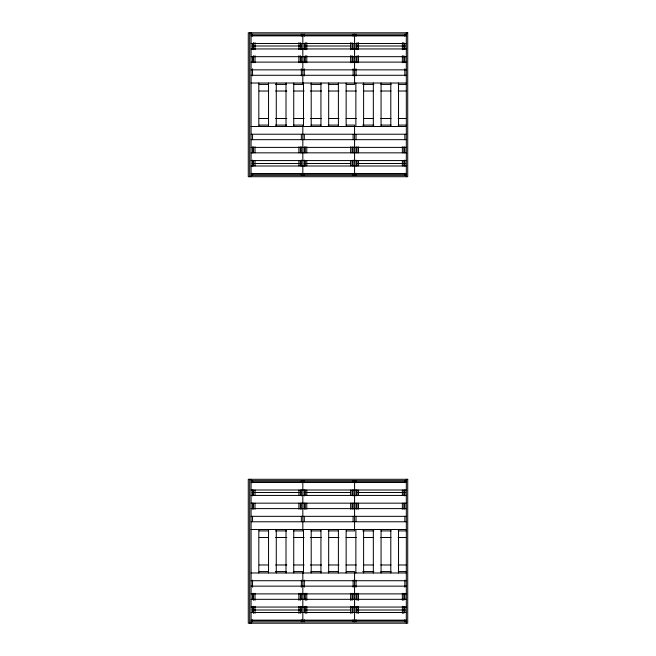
<?xml version="1.0" encoding="UTF-8"?>
<svg xmlns="http://www.w3.org/2000/svg" width="656" height="656" viewBox="0 0 656 656"><rect width="100%" height="100%" fill="white"/><g stroke="black" fill="none" stroke-linecap="round" stroke-linejoin="round"><path stroke-width="0.98" d="M251.076 34.194L406.318 34.194M252.544 35.596L301.358 35.596M304.294 35.596L353.108 35.596M356.036 35.596L404.859 35.596M251.076 35.777L406.318 35.777M251.076 43.509L406.318 43.509M252.101 45.994L301.12 45.994M304.187 45.994L350.148 45.994M356.274 45.994L405.301 45.994M251.076 48.946L406.318 48.946M251.076 56.678L406.318 56.678M251.076 62.115L406.318 62.115M251.076 69.848L406.318 69.848M251.076 75.284L406.318 75.284M251.076 83.025L406.318 83.025M259.194 84.419L268.329 84.419M275.43 84.419L286.59 84.419M293.691 84.419L302.826 84.419L302.826 34.194M310.944 84.419L321.087 84.419M328.189 84.419L338.34 84.419M346.458 84.419L354.576 84.419L354.576 34.194M362.694 84.419L373.854 84.419M380.956 84.419L391.099 84.419M398.2 84.419L406.318 84.419M259.243 91.02L268.435 91.02M275.586 91.02L286.82 91.02M293.97 91.02L304.187 91.02M310.313 91.02L321.547 91.02M328.697 91.02L338.914 91.02M346.065 91.02L356.274 91.02M363.424 91.02L373.641 91.02M380.792 91.02L391.001 91.02M398.151 91.02L406.318 91.02M259.243 118.498L268.435 118.498M275.586 118.498L286.82 118.498M293.97 118.498L304.187 118.498M310.313 118.498L321.547 118.498M328.697 118.498L338.914 118.498M346.065 118.498L356.274 118.498M363.424 118.498L373.641 118.498M380.792 118.498L391.001 118.498M398.151 118.498L406.318 118.498M259.194 125.091L268.329 125.091M275.43 125.091L286.59 125.091M293.691 125.091L302.826 125.091L302.826 134.226M310.944 125.091L321.087 125.091M328.189 125.091L338.34 125.091M346.458 125.091L354.576 125.091L354.576 134.226M362.694 125.091L373.854 125.091M380.956 125.091L391.099 125.091M398.2 125.091L406.318 125.091M251.076 126.493L406.318 126.493M251.076 134.226L406.318 134.226M251.076 139.662L406.318 139.662M251.076 147.395L406.318 147.395M251.076 152.832L406.318 152.832M251.076 160.572L406.318 160.572M252.101 163.516L301.12 163.516M304.187 163.516L350.148 163.516M356.274 163.516L405.301 163.516M251.076 166.001L406.318 166.001M251.076 173.742L406.318 173.742M252.544 173.922L301.358 173.922M304.294 173.922L353.108 173.922M356.036 173.922L404.859 173.922M251.076 175.316L406.318 175.316M251.076 480.684L406.318 480.684M252.544 482.078L301.358 482.078M304.294 482.078L353.108 482.078M356.036 482.078L404.859 482.078M251.076 482.258L406.318 482.258M251.076 489.999L406.318 489.999M252.101 492.484L301.12 492.484M304.187 492.484L350.148 492.484M356.274 492.484L405.301 492.484M251.076 495.428L406.318 495.428M251.076 503.168L406.318 503.168M251.076 508.605L406.318 508.605M251.076 516.338L406.318 516.338M251.076 521.774L406.318 521.774M251.076 529.507L406.318 529.507M259.194 530.909L268.329 530.909M275.43 530.909L286.59 530.909M293.691 530.909L302.826 530.909L302.826 521.774M310.944 530.909L321.087 530.909M328.189 530.909L338.34 530.909M346.458 530.909L354.576 530.909L354.576 521.774M362.694 530.909L373.854 530.909M380.956 530.909L391.099 530.909M398.2 530.909L406.318 530.909M259.243 537.502L268.435 537.502M275.586 537.502L286.82 537.502M293.97 537.502L304.187 537.502M310.313 537.502L321.547 537.502M328.697 537.502L338.914 537.502M346.065 537.502L356.274 537.502M363.424 537.502L373.641 537.502M380.792 537.502L391.001 537.502M398.151 537.502L406.318 537.502M259.243 564.98L268.435 564.98M275.586 564.98L286.82 564.98M293.97 564.98L304.187 564.98M310.313 564.98L321.547 564.98M328.697 564.98L338.914 564.98M346.065 564.98L356.274 564.98M363.424 564.98L373.641 564.98M380.792 564.98L391.001 564.98M398.151 564.98L406.318 564.98M259.194 571.581L268.329 571.581M275.43 571.581L286.59 571.581M293.691 571.581L302.826 571.581L302.826 621.806M310.944 571.581L321.087 571.581M328.189 571.581L338.34 571.581M346.458 571.581L354.576 571.581L354.576 621.806M362.694 571.581L373.854 571.581M380.956 571.581L391.099 571.581M398.2 571.581L406.318 571.581M251.076 572.975L406.318 572.975M251.076 580.716L406.318 580.716M251.076 586.152L406.318 586.152M251.076 593.885L406.318 593.885M251.076 599.322L406.318 599.322M251.076 607.054L406.318 607.054M252.101 610.006L301.12 610.006M304.187 610.006L350.148 610.006M356.274 610.006L405.301 610.006M251.076 612.491L406.318 612.491M251.076 620.223L406.318 620.223M252.544 620.404L301.358 620.404M304.294 620.404L353.108 620.404M356.036 620.404L404.859 620.404M251.076 621.806L406.318 621.806M406.318 32.8L406.318 176.71M406.318 479.29L406.318 623.2M404.859 34.194L404.859 36.228M404.859 43.353L404.859 49.454M404.859 56.572L404.859 62.681M404.859 68.782L404.859 75.899M404.859 134.628L404.859 139.712M404.859 146.837L404.859 152.938M404.859 160.056L404.859 166.165M404.859 173.282L404.859 175.316M404.859 480.684L404.859 482.718M404.859 489.835L404.859 495.944M404.859 503.062L404.859 509.163M404.859 516.288L404.859 521.372M404.859 580.101L404.859 587.218M404.859 593.319L404.859 599.428M404.859 606.546L404.859 612.647M404.859 619.772L404.859 621.806M403.834 42.624L403.834 49.651M403.834 55.678L403.834 62.705M403.834 146.805L403.834 152.832M403.834 160.859L403.834 165.886M403.834 490.114L403.834 495.141M403.834 503.168L403.834 509.195M403.834 593.295L403.834 600.322M403.834 606.349L403.834 613.376M402.366 42.624L402.366 49.651M402.366 55.678L402.366 62.705M402.366 146.805L402.366 152.832M402.366 160.859L402.366 165.886M402.366 490.114L402.366 495.141M402.366 503.168L402.366 509.195M402.366 593.295L402.366 600.322M402.366 606.349L402.366 613.376M398.536 83.025L398.536 126.493M398.536 529.507L398.536 572.975M390.796 83.025L390.796 126.493M390.796 529.507L390.796 572.975M381.07 83.025L381.07 126.493M381.07 529.507L381.07 572.975M373.33 83.025L373.33 126.493M373.33 529.507L373.33 572.975M363.604 83.025L363.604 126.493M363.604 529.507L363.604 572.975M358.529 42.624L358.529 49.651M358.529 55.678L358.529 62.705M358.529 146.805L358.529 152.832M358.529 160.859L358.529 165.886M358.529 490.114L358.529 495.141M358.529 503.168L358.529 509.195M358.529 593.295L358.529 600.322M358.529 606.349L358.529 613.376M357.061 42.624L357.061 49.651M357.061 55.678L357.061 62.705M357.061 146.805L357.061 152.832M357.061 160.859L357.061 165.886M357.061 490.114L357.061 495.141M357.061 503.168L357.061 509.195M357.061 593.295L357.061 600.322M357.061 606.349L357.061 613.376M356.036 34.194L356.036 36.228M356.036 43.353L356.036 49.454M356.036 56.572L356.036 62.681M356.036 68.782L356.036 75.899M356.036 134.628L356.036 139.712M356.036 146.837L356.036 152.938M356.036 160.056L356.036 166.165M356.036 173.282L356.036 175.316M356.036 480.684L356.036 482.718M356.036 489.835L356.036 495.944M356.036 503.062L356.036 509.163M356.036 516.288L356.036 521.372M356.036 580.101L356.036 587.218M356.036 593.319L356.036 599.428M356.036 606.546L356.036 612.647M356.036 619.772L356.036 621.806M355.864 83.025L355.864 126.493M355.864 529.507L355.864 572.975M354.576 134.628L354.576 175.316M354.576 480.684L354.576 521.372M353.108 34.194L353.108 36.228M353.108 43.353L353.108 49.454M353.108 56.572L353.108 62.681M353.108 68.782L353.108 75.899M353.108 134.628L353.108 139.712M353.108 146.837L353.108 152.938M353.108 160.056L353.108 166.165M353.108 173.282L353.108 175.316M353.108 480.684L353.108 482.718M353.108 489.835L353.108 495.944M353.108 503.062L353.108 509.163M353.108 516.288L353.108 521.372M353.108 580.101L353.108 587.218M353.108 593.319L353.108 599.428M353.108 606.546L353.108 612.647M353.108 619.772L353.108 621.806M352.083 42.624L352.083 49.651M352.083 55.678L352.083 62.705M352.083 146.805L352.083 152.832M352.083 160.859L352.083 165.886M352.083 490.114L352.083 495.141M352.083 503.168L352.083 509.195M352.083 593.295L352.083 600.322M352.083 606.349L352.083 613.376M350.624 42.624L350.624 49.651M350.624 55.678L350.624 62.705M350.624 146.805L350.624 152.832M350.624 160.859L350.624 165.886M350.624 490.114L350.624 495.141M350.624 503.168L350.624 509.195M350.624 593.295L350.624 600.322M350.624 606.349L350.624 613.376M346.138 83.025L346.138 126.493M346.138 529.507L346.138 572.975M338.398 83.025L338.398 126.493M338.398 529.507L338.398 572.975M328.672 83.025L328.672 126.493M328.672 529.507L328.672 572.975M320.94 83.025L320.94 126.493M320.94 529.507L320.94 572.975M311.206 83.025L311.206 126.493M311.206 529.507L311.206 572.975M306.778 42.624L306.778 49.651M306.778 55.678L306.778 62.705M306.778 146.805L306.778 152.832M306.778 160.859L306.778 165.886M306.778 490.114L306.778 495.141M306.778 503.168L306.778 509.195M306.778 593.295L306.778 600.322M306.778 606.349L306.778 613.376M305.311 42.624L305.311 49.651M305.311 55.678L305.311 62.705M305.311 146.805L305.311 152.832M305.311 160.859L305.311 165.886M305.311 490.114L305.311 495.141M305.311 503.168L305.311 509.195M305.311 593.295L305.311 600.322M305.311 606.349L305.311 613.376M304.294 34.194L304.294 36.228M304.294 43.353L304.294 49.454M304.294 56.572L304.294 62.681M304.294 68.782L304.294 75.899M304.294 134.628L304.294 139.712M304.294 146.837L304.294 152.938M304.294 160.056L304.294 166.165M304.294 173.282L304.294 175.316M304.294 480.684L304.294 482.718M304.294 489.835L304.294 495.944M304.294 503.062L304.294 509.163M304.294 516.288L304.294 521.372M304.294 580.101L304.294 587.218M304.294 593.319L304.294 599.428M304.294 606.546L304.294 612.647M304.294 619.772L304.294 621.806M303.474 83.025L303.474 126.493M303.474 529.507L303.474 572.975M302.826 134.628L302.826 175.316M302.826 480.684L302.826 521.372M301.358 34.194L301.358 36.228M301.358 43.353L301.358 49.454M301.358 56.572L301.358 62.681M301.358 68.782L301.358 75.899M301.358 134.628L301.358 139.712M301.358 146.837L301.358 152.938M301.358 160.056L301.358 166.165M301.358 173.282L301.358 175.316M301.358 480.684L301.358 482.718M301.358 489.835L301.358 495.944M301.358 503.062L301.358 509.163M301.358 516.288L301.358 521.372M301.358 580.101L301.358 587.218M301.358 593.319L301.358 599.428M301.358 606.546L301.358 612.647M301.358 619.772L301.358 621.806M300.341 42.624L300.341 49.651M300.341 55.678L300.341 62.705M300.341 146.805L300.341 152.832M300.341 160.859L300.341 165.886M300.341 490.114L300.341 495.141M300.341 503.168L300.341 509.195M300.341 593.295L300.341 600.322M300.341 606.349L300.341 613.376M298.874 42.624L298.874 49.651M298.874 55.678L298.874 62.705M298.874 146.805L298.874 152.832M298.874 160.859L298.874 165.886M298.874 490.114L298.874 495.141M298.874 503.168L298.874 509.195M298.874 593.295L298.874 600.322M298.874 606.349L298.874 613.376M293.74 83.025L293.74 126.493M293.74 529.507L293.74 572.975M286.008 83.025L286.008 126.493M286.008 529.507L286.008 572.975M276.274 83.025L276.274 126.493M276.274 529.507L276.274 572.975M268.542 83.025L268.542 126.493M268.542 529.507L268.542 572.975M258.817 83.025L258.817 126.493M258.817 529.507L258.817 572.975M255.028 42.624L255.028 49.651M255.028 55.678L255.028 62.705M255.028 146.805L255.028 152.832M255.028 160.859L255.028 165.886M255.028 490.114L255.028 495.141M255.028 503.168L255.028 509.195M255.028 593.295L255.028 600.322M255.028 606.349L255.028 613.376M253.56 42.624L253.56 49.651M253.56 55.678L253.56 62.705M253.56 146.805L253.56 152.832M253.56 160.859L253.56 165.886M253.56 490.114L253.56 495.141M253.56 503.168L253.56 509.195M253.56 593.295L253.56 600.322M253.56 606.349L253.56 613.376M252.544 34.194L252.544 36.228M252.544 43.353L252.544 49.454M252.544 56.572L252.544 62.681M252.544 68.782L252.544 75.899M252.544 134.628L252.544 139.712M252.544 146.837L252.544 152.938M252.544 160.056L252.544 166.165M252.544 173.282L252.544 175.316M252.544 480.684L252.544 482.718M252.544 489.835L252.544 495.944M252.544 503.062L252.544 509.163M252.544 516.288L252.544 521.372M252.544 580.101L252.544 587.218M252.544 593.319L252.544 599.428M252.544 606.546L252.544 612.647M252.544 619.772L252.544 621.806M251.076 32.8L251.076 176.71M251.076 479.29L251.076 623.2M249.682 32.8L249.682 176.71M249.682 479.29L249.682 623.2M407.72 32.8L248.28 32.8L248.28 176.71L407.72 176.71L407.72 32.8M407.72 479.29L248.28 479.29L248.28 623.2L407.72 623.2L407.72 479.29"/></g></svg>
